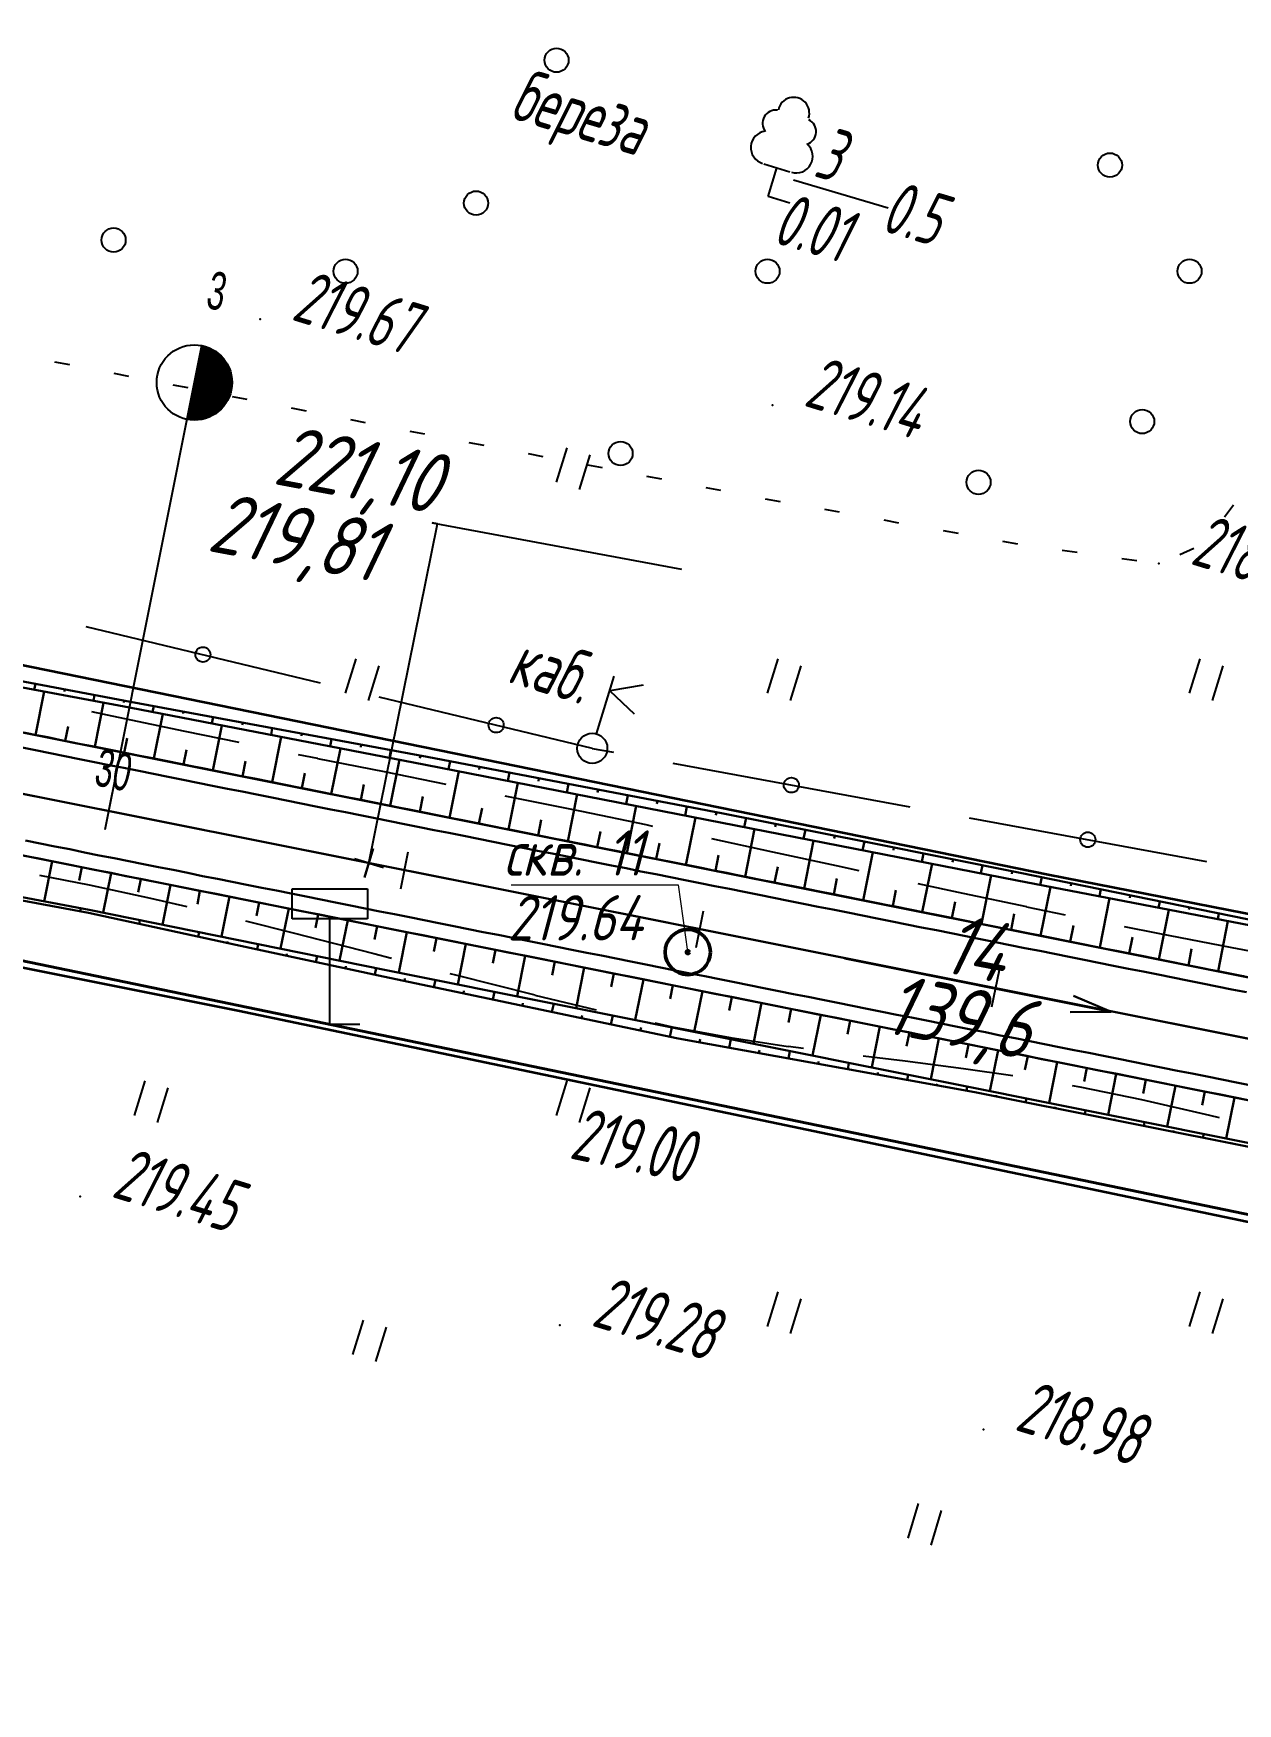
# Model space of a CAD drawing. Header units: millimetres. Extents: x -1799 to 6962, y -1020 to 4121.
# Drawn here: x 1037.6 to 1117.5, y 2955.6 to 3066.4 of the extents above; entities that cross this region are included whole.
import ezdxf
from ezdxf import colors
from ezdxf.entities.mleader import LeaderData, LeaderLine
from ezdxf.math import Vec2, Vec3

# ---------------------------------------------------------------- set-up
doc = ezdxf.new("R2010")
doc.units = ezdxf.units.MM
doc.linetypes.add('CONTI', pattern=[0])
doc.linetypes.add('DASHED', pattern=[0.75, 0.5, -0.25])
for name, color, linetype, lineweight in [('10', 1, 'Continuous', 35), ('геология', 7, 'Continuous', 20), ('КОПИЯ_ОСЬ_13_ОТКОСЫ', 7, 'Continuous', 30), ('КОПИЯ_ОСЬ_ГРАНИЦЫ_ПОЛОС', 7, 'Continuous', 30), ('ОСЬ_ВЕРХ_ПОКРЫТИЯ_ГРАНИЦЫ_ПОЛОС', 7, 'Continuous', 30), ('ОСЬ_ВЕРХ_ПОКРЫТИЯ_ОСЬ', 1, 'Continuous', 30), ('Отметки', 5, 'Continuous', 30), ('Уклоны ПЧ', 5, 'Continuous', 30)]:
    doc.layers.add(name, color=color, linetype=linetype, lineweight=lineweight)
for name, color, linetype in [('_Ростелеком', 6, 'Continuous'), ('NAD_MDEFAULT', 7, 'CONTI'), ('PI_OTDEFAULT', 172, 'CONTI'), ('PI_TTDEFAULT', 5, 'CONTI'), ('PLN_O', 7, 'CONTI'), ('SIT_LDEFAULT', 7, 'CONTI'), ('USLZNDEFAULT', 7, 'CONTI'), ('ZAPSKDEFAULT', 7, 'CONTI'), ('КОПИЯ_ОСЬ_ТАНГЕНСЫ', 1, 'Continuous'), ('ОСЬ_ВЕРХ_ПОКРЫТИЯ_КИЛОМЕТЫ', 1, 'Continuous'), ('ОСЬ_ВЕРХ_ПОКРЫТИЯ_ПИКЕТЫ', 1, 'Continuous'), ('ОСЬ_ВЕРХ_ПОКРЫТИЯ_ТАНГЕНСЫ', 1, 'Continuous'), ('разметка', 7, 'Continuous')]:
    doc.layers.add(name, color=color, linetype=linetype)
doc.styles.add('eskd', font='spds.shx', dxfattribs={"width": 1.2, "oblique": 15})
doc.styles.get("Standard").update_dxf_attribs({"font": 'arial.ttf'})
doc.styles.add('STYLE1', font='romand.shx', dxfattribs={"width": 0.9})
doc.styles.add('ГОСТ', font='', dxfattribs={"oblique": 15, "height": 4})
doc.styles.get('ГОСТ').set_extended_font_data('GOST type A')
doc.linetypes.add('кабель_связи_проект.', pattern='A,10,-1,["/",STYLE1,S=3,R=0,X=0,Y=-1.5],-4.1', length=15.1)

# ---------------------------------------------------------------- blocks, each defined once
blk = doc.blocks.new('BL_2011')
at = {"color": 0}
for p, q in [((0, 0), (0, 2.4)), ((1.6, 0), (1.6, 2.4))]:
    blk.add_line(p, q, dxfattribs=at)
blk = doc.blocks.new('BL_2002')
at = {"color": 0}
blk.add_circle((0, 0), 0.8, dxfattribs=at)
blk = doc.blocks.new('BL_4017')
at = {"color": 0}
for p, q in [((0, 1), (0, 5)), ((2, 5), (0, 4)), ((0, 4), (2, 3))]:
    blk.add_line(p, q, dxfattribs=at)
blk.add_circle((0, 0), 1, dxfattribs=at)
blk = doc.blocks.new('BL_104')
at = {"color": 0}
for p, q in [((-0.9, 2), (0.9, 2)), ((0, 0), (0, 2)), ((1.5, 0), (0, 0))]:
    blk.add_line(p, q, dxfattribs=at)
for centre, radius, start, end in [((0, 5.8), 1.04, 358, 185), ((-0.94, 4.8), 0.88, 100, 235), ((0.94, 4.8), 0.88, 305, 80), ((-1, 3.1), 1.1, 115, 270), ((1, 3.1), 1.1, 270, 65)]:
    blk.add_arc(centre, radius, start, end, dxfattribs=at)
blk = doc.blocks.new('BL_13')
at = {"color": 0}
for p, q in [((-2.5, 7), (-2.5, 9)), ((-2.5, 9), (2.5, 9)), ((2.5, 9), (2.5, 7)), ((0, 7), (-2.5, 7)), ((0, 0), (0, 7)), ((2.5, 7), (0, 7)), ((2, 0), (0, 0))]:
    blk.add_line(p, q, dxfattribs=at)
blk = doc.blocks.new('_None')
blk = doc.blocks.new('Крест')
at = {"layer": 'Отметки'}
for points in [[(-1, 0), (1, 0)], [(0, 1), (0, -1)]]:
    blk.add_lwpolyline(points, dxfattribs=at)
blk = doc.blocks.new('Стрелка')
at = {"layer": 'Уклоны ПЧ', "ltscale": 2}
for points in [[(-0.02, -0.05), (-0.02, 17.97)], [(-0.02, -0.05), (-0.58, 2.62)], [(-0.02, -0.05), (0.53, 2.62)]]:
    blk.add_lwpolyline(points, dxfattribs=at)

msp = doc.modelspace()

# ---------------------------------------------------------------- linework, layer by layer
at = {"layer": '10'}
for points in [[(1030.23, 3025.88), (1104.98, 3010.61), (1151.7, 3001.47), (1215.76, 2988.7), (1216.37, 2994.4), (1243.42, 2984.29), (1269.34, 2968.88), (1297.02, 2945.02), (1332.74, 2904.56), (1362.14, 2858.92), (1384.1, 2811.27), (1401.18, 2767.78), (1401.18, 2767.78), (1485.93, 2642.5), (1601.06, 2507.03), (1669.74, 2453.01), (1726.42, 2400.56)], [(1360.6, 2810.7), (1341.33, 2850.18), (1337.92, 2857.18), (1309.93, 2895.43), (1280.36, 2925.22), (1226.82, 2955.99), (1187.5, 2973.1), (1113.17, 2988.61), (1051.21, 3001.58), (974.51, 3016.91)]]:
    msp.add_lwpolyline(points, dxfattribs=at)
at = {"layer": '_Ростелеком', "linetype": 'кабель_связи_проект.', "lineweight": 40, "ltscale": 0.25}
msp.add_lwpolyline([(1005.3, 3011.43), (1187.78, 2973.66), (1227.2, 2956.47), (1280.34, 2925.23), (1309.93, 2895.43), (1337.92, 2857.18), (1337.92, 2857.18), (1347.9, 2838.04), (1361.04, 2811.13), (1379.45, 2756.33), (1407.41, 2717.75), (1433.87, 2680.79), (1452.86, 2652.71), (1464.81, 2636.33), (1503.78, 2587.6), (1547.89, 2537.16), (1577, 2504.26), (1600.14, 2479), (1627.71, 2455.79), (1657.2, 2434.72), (1696.71, 2398.48), (1727.09, 2370.96)], dxfattribs=at)
at = {"layer": 'NAD_MDEFAULT', "color": 0}
msp.add_line((1088.07, 3056.71), (1094.36, 3054.85), dxfattribs=at)
at = {"layer": 'PI_TTDEFAULT', "color": 5}
for p in [(1052.69, 3047.46, 219.67), (1086.68, 3041.75, 219.14), (1112.32, 3031.25, 218.66), (1040.74, 2989.26, 219.45), (1072.58, 2980.73, 219.28), (1100.68, 2973.81, 218.98)]:
    msp.add_point(p, dxfattribs=at)
at = {"layer": 'PLN_O'}
for p, q in [((1041.11, 3027.08), (1056.67, 3023.34)), ((1060.56, 3022.4), (1074.72, 3019)), ((1074.72, 3018.99), (1076.13, 3018.73)), ((1080.06, 3018), (1095.8, 3015.1)), ((1099.73, 3014.38), (1115.47, 3011.48))]:
    msp.add_line(p, q, dxfattribs=at)
for centre in [(1048.89, 3025.21), (1068.34, 3020.53), (1087.93, 3016.55), (1107.6, 3012.93)]:
    msp.add_circle(centre, 0.5, dxfattribs=at)
at = {"layer": 'SIT_LDEFAULT', "color": 7}
for p, q in [((1039.05, 3044.64), (1040.03, 3044.45)), ((1042.98, 3043.88), (1043.96, 3043.69)), ((1046.9, 3043.11), (1047.88, 3042.92)), ((1050.83, 3042.34), (1051.81, 3042.15)), ((1054.75, 3041.57), (1055.73, 3041.38)), ((1058.68, 3040.8), (1059.66, 3040.61)), ((1062.61, 3040.04), (1063.59, 3039.85)), ((1066.54, 3039.29), (1067.52, 3039.1)), ((1070.47, 3038.54), (1071.45, 3038.35)), ((1074.4, 3037.8), (1075.38, 3037.61)), ((1078.33, 3037.05), (1079.31, 3036.86)), ((1082.26, 3036.3), (1083.24, 3036.11)), ((1086.2, 3035.55), (1087.18, 3035.37)), ((1090.13, 3034.85), (1091.11, 3034.67)), ((1116.67, 3034.34), (1117.26, 3035.15)), ((1094.07, 3034.14), (1095.05, 3033.96)), ((1098.01, 3033.44), (1098.99, 3033.26)), ((1101.95, 3032.74), (1102.93, 3032.56)), ((1105.9, 3032.14), (1106.89, 3032)), ((1109.86, 3031.59), (1110.85, 3031.45)), ((1113.71, 3031.86), (1114.63, 3032.26)), ((1043.29, 3021.04), (1041.51, 3021.41)), ((1047.72, 3020.11), (1043.29, 3021.04)), ((1051.29, 3019.38), (1047.72, 3020.11)), ((1056.51, 3018.31), (1055.22, 3018.57)), ((1060.93, 3017.43), (1056.51, 3018.3)), ((1065.03, 3016.6), (1060.93, 3017.43)), ((1069.71, 3015.66), (1068.95, 3015.81)), ((1074.03, 3014.79), (1069.71, 3015.66)), ((1078.29, 3013.91), (1074.03, 3014.79)), ((1078.75, 3013.81), (1078.29, 3013.91)), ((1086.71, 3012.11), (1082.66, 3012.98)), ((1090.92, 3011.19), (1086.71, 3012.11)), ((1038.05, 3010.58), (1041.34, 3009.93)), ((1092.43, 3010.86), (1090.92, 3011.19)), ((1041.34, 3009.94), (1045.42, 3009.06)), ((1099.34, 3009.36), (1096.34, 3010.01)), ((1103.55, 3008.47), (1099.34, 3009.36)), ((1045.42, 3009.06), (1047.82, 3008.49)), ((1106.12, 3007.93), (1103.55, 3008.46)), ((1051.71, 3007.54), (1054.88, 3006.75)), ((1112.26, 3006.71), (1110.04, 3007.15)), ((1054.88, 3006.75), (1060.22, 3005.37)), ((1117.18, 3005.76), (1112.26, 3006.71)), ((1060.22, 3005.38), (1061.4, 3005.07)), ((1119.87, 3005.25), (1117.18, 3005.76)), ((1065.27, 3004.06), (1065.65, 3003.96)), ((1065.65, 3003.96), (1070.92, 3002.63)), ((1070.92, 3002.62), (1074.97, 3001.64)), ((1078.88, 3000.77), (1080.02, 3000.52)), ((1080.02, 3000.51), (1083.86, 2999.81)), ((1083.86, 2999.8), (1087.72, 2999.22)), ((1087.72, 2999.23), (1088.73, 2999.1)), ((1092.7, 2998.59), (1095.48, 2998.25)), ((1095.48, 2998.25), (1099.36, 2997.76)), ((1099.36, 2997.75), (1102.62, 2997.28)), ((1106.56, 2996.63), (1107.07, 2996.54)), ((1107.07, 2996.54), (1111.16, 2995.7)), ((1111.16, 2995.69), (1115.68, 2994.66)), ((1115.68, 2994.65), (1116.32, 2994.5))]:
    msp.add_line(p, q, dxfattribs=at)
at = {"layer": 'геология', "color": 1, "linetype": 'Continuous'}
for p, q in [((1069.33, 3009.93), (1080.42, 3009.93)), ((1080.42, 3009.93), (1081.04, 3005.52))]:
    msp.add_line(p, q, dxfattribs=at)
at = {"layer": 'геология', "color": 1, "linetype": 'Continuous', "lineweight": 50}
for radius in [1.5, 0.103]:
    msp.add_circle((1081.06, 3005.47), radius, dxfattribs=at)
at = {"layer": 'КОПИЯ_ОСЬ_13_ОТКОСЫ'}
for points in [[(534.19, 3120.48), (1129.35, 3001.58), (1134.03, 3000.64), (1137.77, 2999.87), (1146.19, 2998.12), (1152.73, 2996.7), (1158.34, 2995.44), (1163.94, 2994.14), (1169.53, 2992.78), (1172.79, 2991.95), (1176.04, 2991.11)], [(522.32, 3114.7), (1120.31, 2995.23), (1129.63, 2993.29), (1134.28, 2992.31), (1137.99, 2991.52), (1146.33, 2989.69), (1151.88, 2988.44), (1157.41, 2987.14), (1162.93, 2985.8), (1168.42, 2984.41), (1171.61, 2983.57), (1174.8, 2982.71)], [(1024.35, 3025.36), (1044.01, 3021.69), (1063.65, 3017.9), (1102.91, 3010.23), (1122.55, 3006.43), (1130.98, 3004.83), (1135.67, 3003.93), (1139.43, 3003.2), (1139.9, 3003.12), (1140.37, 3003.03), (1140.84, 3002.94), (1141.31, 3002.84), (1141.78, 3002.75), (1142.25, 3002.64), (1150.67, 3000.75), (1156.29, 2999.44), (1161.91, 2998.09), (1167.51, 2996.66), (1173.11, 2995.17), (1176.38, 2994.28)], [(1024.35, 3025.36), (1044.01, 3021.69), (1063.65, 3017.9), (1102.91, 3010.23), (1122.55, 3006.43), (1130.98, 3004.83), (1135.67, 3003.93), (1139.43, 3003.2), (1139.9, 3003.12), (1140.37, 3003.03), (1140.84, 3002.94), (1141.31, 3002.84), (1141.78, 3002.75), (1142.25, 3002.64), (1150.67, 3000.75), (1156.29, 2999.44), (1161.91, 2998.09), (1167.51, 2996.66), (1173.11, 2995.17), (1176.38, 2994.28)], [(1024.44, 3025.78), (1044.09, 3022.08), (1063.76, 3018.42), (1083.4, 3014.67), (1093.21, 3012.72), (1103.01, 3010.75), (1122.61, 3006.76), (1131.96, 3004.87), (1142.27, 3002.75), (1150.7, 3000.86), (1156.32, 2999.56), (1161.94, 2998.21), (1167.56, 2996.85), (1173.18, 2995.42), (1176.45, 2994.56)], [(1037.77, 3023.27), (1037.69, 3022.87)], [(1037.79, 3019.87), (1038.36, 3022.75)], [(1039.73, 3022.9), (1039.71, 3022.77)], [(1041.7, 3022.53), (1041.62, 3022.14)], [(1041.71, 3019.09), (1042.29, 3022.01)], [(1043.66, 3022.16), (1043.64, 3022.03)], [(1045.63, 3021.8), (1045.55, 3021.39)], [(1039.75, 3019.48), (1039.94, 3020.44)], [(1045.63, 3018.31), (1046.22, 3021.27)], [(1047.59, 3021.43), (1047.57, 3021.3)], [(1049.56, 3021.07), (1049.48, 3020.64)], [(1049.55, 3017.52), (1050.15, 3020.51)], [(1051.53, 3020.7), (1051.5, 3020.56)], [(1043.67, 3018.7), (1043.86, 3019.67)], [(1053.49, 3020.33), (1053.41, 3019.88)], [(1053.48, 3016.74), (1054.08, 3019.75)], [(1055.46, 3019.97), (1055.43, 3019.82)], [(1057.42, 3019.6), (1057.34, 3019.12)], [(1047.59, 3017.91), (1047.79, 3018.9)], [(1057.4, 3015.96), (1058.01, 3018.99)], [(1059.39, 3019.23), (1059.36, 3019.07)], [(1061.36, 3018.87), (1061.26, 3018.37)], [(1061.32, 3015.17), (1061.93, 3018.24)], [(1063.32, 3018.5), (1063.29, 3018.33)], [(1051.51, 3017.13), (1051.71, 3018.13)], [(1055.44, 3016.35), (1055.64, 3017.35)], [(1065.29, 3018.13), (1065.19, 3017.6)], [(1065.24, 3014.39), (1065.86, 3017.47)], [(1067.25, 3017.75), (1067.22, 3017.58)], [(1069.22, 3017.38), (1069.11, 3016.84)], [(1059.36, 3015.56), (1059.56, 3016.58)], [(1069.17, 3013.6), (1069.79, 3016.71)], [(1071.18, 3017), (1071.15, 3016.82)], [(1073.15, 3016.63), (1073.04, 3016.07)], [(1075.11, 3016.25), (1075.07, 3016.07)], [(1063.28, 3014.78), (1063.49, 3015.8)], [(1067.2, 3014), (1067.41, 3015.03)], [(1073.09, 3012.82), (1073.71, 3015.94)], [(1077.07, 3015.87), (1076.97, 3015.3)], [(1077.01, 3012.04), (1077.64, 3015.17)], [(1079.04, 3015.5), (1079, 3015.31)], [(1081, 3015.12), (1080.89, 3014.54)], [(1071.13, 3013.21), (1071.33, 3014.25)], [(1080.93, 3011.25), (1081.56, 3014.4)], [(1082.97, 3014.75), (1082.93, 3014.55)], [(1084.93, 3014.37), (1084.81, 3013.77)], [(1086.89, 3013.98), (1086.85, 3013.78)], [(1075.05, 3012.43), (1075.26, 3013.47)], [(1078.97, 3011.65), (1079.18, 3012.69)], [(1084.86, 3010.47), (1085.49, 3013.64)], [(1088.86, 3013.59), (1088.74, 3013)], [(1088.78, 3009.69), (1089.41, 3012.87)], [(1090.82, 3013.2), (1090.78, 3013)], [(1092.78, 3012.81), (1092.66, 3012.24)], [(1021.63, 3011.73), (1041.29, 3008.07), (1051.07, 3005.95), (1060.85, 3003.86), (1080.42, 2999.73), (1100.1, 2996.17), (1119.62, 2992.28), (1128.09, 2990.46), (1132.73, 2989.46), (1136.43, 2988.65), (1139.21, 2988.04), (1147.53, 2986.25), (1153.06, 2985.02), (1154.89, 2984.6), (1159.02, 2983.64), (1163.14, 2982.66), (1168.61, 2981.31), (1171.79, 2980.49), (1174.96, 2979.65)], [(1021.68, 3011.99), (1041.34, 3008.28), (1060.94, 3004.3), (1119.77, 2992.52), (1128.15, 2990.77), (1132.79, 2989.79), (1136.5, 2989), (1144.83, 2987.18), (1151.28, 2985.72), (1155.41, 2984.76), (1159.53, 2983.77), (1165.01, 2982.42), (1170.47, 2981.02), (1173.64, 2980.17), (1176.8, 2979.3)], [(1082.89, 3010.86), (1083.1, 3011.91)], [(1092.7, 3008.9), (1093.34, 3012.1)], [(1094.74, 3012.42), (1094.7, 3012.23)], [(1096.7, 3012.02), (1096.59, 3011.47)], [(1098.66, 3011.63), (1098.62, 3011.44)], [(1038.89, 3011.5), (1038.35, 3008.84)], [(1040.85, 3011.11), (1040.67, 3010.22)], [(1042.81, 3010.71), (1042.28, 3008.09)], [(1086.82, 3010.08), (1087.03, 3011.13)], [(1096.62, 3008.12), (1097.27, 3011.34)], [(1100.62, 3011.23), (1100.51, 3010.7)], [(1100.55, 3007.34), (1101.19, 3010.57)], [(1102.58, 3010.83), (1102.55, 3010.66)], [(1044.77, 3010.32), (1044.59, 3009.45)], [(1046.73, 3009.93), (1046.2, 3007.29)], [(1048.69, 3009.54), (1048.52, 3008.66)], [(1090.74, 3009.3), (1090.95, 3010.36)], [(1094.66, 3008.51), (1094.87, 3009.58)], [(1104.54, 3010.44), (1104.44, 3009.94)], [(1104.47, 3006.55), (1105.12, 3009.81)], [(1106.5, 3010.04), (1106.47, 3009.87)], [(1108.46, 3009.64), (1108.37, 3009.18)], [(1038.78, 3008.53), (1038.79, 3008.61)], [(1040.75, 3008.17), (1040.79, 3008.38)], [(1050.65, 3009.15), (1050.12, 3006.5)], [(1052.61, 3008.76), (1052.44, 3007.87)], [(1054.58, 3008.36), (1054.04, 3005.7)], [(1098.58, 3007.73), (1098.8, 3008.8)], [(1108.39, 3005.77), (1109.04, 3009.04)], [(1110.42, 3009.24), (1110.39, 3009.08)], [(1112.38, 3008.84), (1112.29, 3008.41)], [(1112.31, 3004.99), (1112.97, 3008.28)], [(1114.34, 3008.44), (1114.31, 3008.3)], [(1042.7, 3007.76), (1042.72, 3007.83)], [(1044.66, 3007.33), (1044.71, 3007.59)], [(1056.54, 3007.97), (1056.36, 3007.08)], [(1058.5, 3007.58), (1057.96, 3004.91)], [(1060.46, 3007.19), (1060.28, 3006.3)], [(1102.51, 3006.94), (1102.72, 3008.02)], [(1106.43, 3006.16), (1106.65, 3007.24)], [(1116.3, 3008.04), (1116.22, 3007.65)], [(1116.24, 3004.2), (1116.9, 3007.52)], [(1046.61, 3006.91), (1046.63, 3007)], [(1048.57, 3006.49), (1048.64, 3006.8)], [(1050.52, 3006.06), (1050.55, 3006.17)], [(1062.42, 3006.8), (1061.88, 3004.11)], [(1064.38, 3006.4), (1064.2, 3005.51)], [(1110.35, 3005.38), (1110.57, 3006.47)], [(1052.48, 3005.65), (1052.55, 3006)], [(1054.43, 3005.23), (1054.46, 3005.35)], [(1056.39, 3004.81), (1056.47, 3005.21)], [(1066.34, 3006.01), (1065.81, 3003.33)], [(1068.3, 3005.62), (1068.13, 3004.73)], [(1070.27, 3005.23), (1069.73, 3002.54)], [(1114.27, 3004.59), (1114.49, 3005.69)], [(1058.35, 3004.39), (1058.37, 3004.53)], [(1060.3, 3003.98), (1060.39, 3004.41)], [(1072.23, 3004.84), (1072.05, 3003.94)], [(1074.19, 3004.45), (1073.65, 3001.76)], [(1076.15, 3004.05), (1075.97, 3003.16)], [(1062.26, 3003.57), (1062.29, 3003.71)], [(1064.22, 3003.15), (1064.32, 3003.63)], [(1066.17, 3002.74), (1066.21, 3002.9)], [(1068.13, 3002.33), (1068.24, 3002.84)], [(1078.11, 3003.66), (1077.57, 3000.97)], [(1080.07, 3003.27), (1079.89, 3002.37)], [(1082.03, 3002.88), (1081.49, 3000.18)], [(1070.09, 3001.91), (1070.12, 3002.08)], [(1072.04, 3001.5), (1072.16, 3002.05)], [(1083.99, 3002.49), (1083.81, 3001.59)], [(1085.96, 3002.1), (1085.42, 2999.4)], [(1087.92, 3001.7), (1087.74, 3000.8)], [(1074, 3001.09), (1074.04, 3001.27)], [(1075.96, 3000.67), (1076.08, 3001.27)], [(1089.88, 3001.31), (1089.34, 2998.61)], [(1091.84, 3000.92), (1091.66, 3000.02)], [(1093.8, 3000.53), (1093.26, 2997.83)], [(1077.91, 3000.26), (1077.96, 3000.46)], [(1079.87, 2999.85), (1080.01, 3000.48)], [(1081.84, 2999.47), (1081.87, 2999.69)], [(1083.8, 2999.12), (1083.91, 2999.7)], [(1095.76, 3000.14), (1095.58, 2999.24)], [(1097.72, 2999.74), (1097.18, 2997.04)], [(1085.77, 2998.76), (1085.81, 2998.96)], [(1087.74, 2998.41), (1087.83, 2998.91)], [(1099.68, 2999.35), (1099.5, 2998.45)], [(1101.65, 2998.96), (1101.1, 2996.25)], [(1103.61, 2998.57), (1103.43, 2997.67)], [(1089.71, 2998.05), (1089.74, 2998.22)], [(1091.68, 2997.69), (1091.75, 2998.13)], [(1093.64, 2997.34), (1093.67, 2997.48)], [(1095.61, 2996.98), (1095.68, 2997.34)], [(1105.57, 2998.18), (1105.03, 2995.47)], [(1107.53, 2997.79), (1107.35, 2996.88)], [(1109.49, 2997.39), (1108.95, 2994.68)], [(1097.58, 2996.62), (1097.6, 2996.74)], [(1099.55, 2996.27), (1099.6, 2996.56)], [(1111.45, 2997), (1111.27, 2996.1)], [(1113.41, 2996.61), (1112.87, 2993.9)], [(1115.37, 2996.22), (1115.19, 2995.31)], [(1101.51, 2995.89), (1101.53, 2995.98)], [(1103.47, 2995.5), (1103.53, 2995.77)], [(1105.43, 2995.11), (1105.45, 2995.2)], [(1107.4, 2994.71), (1107.45, 2994.98)], [(1117.34, 2995.83), (1116.79, 2993.11)], [(1109.36, 2994.32), (1109.38, 2994.41)], [(1111.32, 2993.93), (1111.37, 2994.2)], [(1113.28, 2993.54), (1113.3, 2993.63)], [(1115.24, 2993.15), (1115.29, 2993.41)], [(1117.2, 2992.76), (1117.22, 2992.85)]]:
    msp.add_lwpolyline(points, dxfattribs=at)
at = {"layer": 'КОПИЯ_ОСЬ_ГРАНИЦЫ_ПОЛОС'}
for points in [[(1036.98, 3020.04), (1037.96, 3019.84), (1038.94, 3019.65), (1039.92, 3019.45), (1040.9, 3019.25), (1041.88, 3019.06), (1042.86, 3018.86), (1043.84, 3018.67), (1044.82, 3018.47), (1045.8, 3018.27), (1046.78, 3018.08), (1047.76, 3017.88), (1048.74, 3017.69), (1049.72, 3017.49), (1050.7, 3017.3), (1051.68, 3017.1), (1052.66, 3016.9), (1053.64, 3016.71), (1054.62, 3016.51), (1055.6, 3016.32), (1056.58, 3016.12), (1057.56, 3015.93), (1058.54, 3015.73), (1059.52, 3015.53), (1060.51, 3015.34), (1061.49, 3015.14), (1062.47, 3014.95), (1063.45, 3014.75), (1064.43, 3014.55), (1065.41, 3014.36), (1066.39, 3014.16), (1067.37, 3013.97), (1068.35, 3013.77), (1069.33, 3013.58), (1070.31, 3013.38), (1071.29, 3013.18), (1072.27, 3012.99), (1073.25, 3012.79), (1074.23, 3012.6), (1075.21, 3012.4), (1076.19, 3012.21), (1077.17, 3012.01), (1078.15, 3011.81), (1079.13, 3011.62), (1080.11, 3011.42), (1081.09, 3011.23), (1082.07, 3011.03), (1083.05, 3010.83), (1084.03, 3010.64), (1085.01, 3010.44), (1085.99, 3010.25), (1086.97, 3010.05), (1087.95, 3009.86), (1088.93, 3009.66), (1089.91, 3009.46), (1090.89, 3009.27), (1091.87, 3009.07), (1092.85, 3008.88), (1093.83, 3008.68), (1094.81, 3008.49), (1095.79, 3008.29), (1096.77, 3008.09), (1097.75, 3007.9), (1098.73, 3007.7), (1099.71, 3007.51), (1100.69, 3007.31), (1101.67, 3007.11), (1102.65, 3006.92), (1103.63, 3006.72), (1104.61, 3006.53), (1105.59, 3006.33), (1106.57, 3006.14), (1107.55, 3005.94), (1108.53, 3005.74), (1109.51, 3005.55), (1110.49, 3005.35), (1111.47, 3005.16), (1112.45, 3004.96), (1113.43, 3004.77), (1114.41, 3004.57), (1115.39, 3004.37), (1116.37, 3004.18), (1117.35, 3003.98), (1118.33, 3003.79)], [(1036.91, 3011.89), (1037.89, 3011.7), (1038.87, 3011.5), (1039.85, 3011.31), (1040.83, 3011.11), (1041.81, 3010.91), (1042.79, 3010.72), (1043.77, 3010.52), (1044.75, 3010.33), (1045.73, 3010.13), (1046.71, 3009.93), (1047.69, 3009.74), (1048.67, 3009.54), (1049.65, 3009.35), (1050.63, 3009.15), (1051.61, 3008.96), (1052.59, 3008.76), (1053.57, 3008.56), (1054.55, 3008.37), (1055.53, 3008.17), (1056.51, 3007.98), (1057.49, 3007.78), (1058.47, 3007.59), (1059.45, 3007.39), (1060.43, 3007.19), (1061.41, 3007), (1062.39, 3006.8), (1063.37, 3006.61), (1064.35, 3006.41), (1065.33, 3006.22), (1066.31, 3006.02), (1067.29, 3005.82), (1068.27, 3005.63), (1069.25, 3005.43), (1070.23, 3005.24), (1071.21, 3005.04), (1072.19, 3004.85), (1073.17, 3004.65), (1074.15, 3004.45), (1075.13, 3004.26), (1076.11, 3004.06), (1077.09, 3003.87), (1078.07, 3003.67), (1079.05, 3003.47), (1080.03, 3003.28), (1081.01, 3003.08), (1081.99, 3002.89), (1082.97, 3002.69), (1083.95, 3002.5), (1084.93, 3002.3), (1085.91, 3002.1), (1086.89, 3001.91), (1087.87, 3001.71), (1088.85, 3001.52), (1089.83, 3001.32), (1090.81, 3001.13), (1091.79, 3000.93), (1092.77, 3000.73), (1093.75, 3000.54), (1094.73, 3000.34), (1095.71, 3000.15), (1096.69, 2999.95), (1097.67, 2999.76), (1098.65, 2999.56), (1099.63, 2999.36), (1100.61, 2999.17), (1101.59, 2998.97), (1102.57, 2998.78), (1103.55, 2998.58), (1104.53, 2998.38), (1105.51, 2998.19), (1106.49, 2997.99), (1107.47, 2997.8), (1108.45, 2997.6), (1109.43, 2997.41), (1110.41, 2997.21), (1111.39, 2997.01), (1112.37, 2996.82), (1113.35, 2996.62), (1114.33, 2996.43), (1115.31, 2996.23), (1116.29, 2996.04), (1117.27, 2995.84), (1118.25, 2995.64)]]:
    msp.add_lwpolyline(points, dxfattribs=at)
at = {"layer": 'КОПИЯ_ОСЬ_ТАНГЕНСЫ'}
msp.add_line((430.51, 3137.11), (1323.41, 2958.74), dxfattribs=at)
at = {"layer": 'ОСЬ_ВЕРХ_ПОКРЫТИЯ_ГРАНИЦЫ_ПОЛОС', "linetype": 'Continuous'}
for points in [[(1037.61, 3019.91), (1038.59, 3019.72), (1039.57, 3019.52), (1040.55, 3019.32), (1041.53, 3019.13), (1042.51, 3018.93), (1043.49, 3018.74), (1044.46, 3018.54), (1045.44, 3018.35), (1046.42, 3018.15), (1047.4, 3017.96), (1048.38, 3017.76), (1049.36, 3017.56), (1050.34, 3017.37), (1051.32, 3017.17), (1052.3, 3016.98), (1053.28, 3016.78), (1054.26, 3016.59), (1055.24, 3016.39), (1056.22, 3016.19), (1057.2, 3016), (1058.18, 3015.8), (1059.16, 3015.61), (1060.14, 3015.41), (1061.11, 3015.22), (1062.09, 3015.02), (1063.07, 3014.82), (1064.05, 3014.63), (1065.03, 3014.43), (1066.01, 3014.24), (1066.99, 3014.04), (1067.97, 3013.85), (1068.95, 3013.65), (1069.93, 3013.46), (1070.91, 3013.26), (1071.89, 3013.06), (1072.87, 3012.87), (1073.85, 3012.67), (1074.83, 3012.48), (1075.81, 3012.28), (1076.79, 3012.09), (1077.76, 3011.89), (1078.74, 3011.69), (1079.72, 3011.5), (1080.7, 3011.3), (1081.68, 3011.11), (1082.66, 3010.91), (1083.64, 3010.72), (1084.62, 3010.52), (1085.6, 3010.32), (1086.58, 3010.13), (1087.56, 3009.93), (1088.54, 3009.74), (1089.52, 3009.54), (1090.5, 3009.35), (1091.48, 3009.15), (1092.46, 3008.96), (1093.44, 3008.76), (1094.41, 3008.56), (1095.39, 3008.37), (1096.37, 3008.17), (1097.35, 3007.98), (1098.33, 3007.78), (1099.31, 3007.59), (1100.29, 3007.39), (1101.27, 3007.19), (1102.25, 3007), (1103.23, 3006.8), (1104.21, 3006.61), (1105.19, 3006.41), (1106.17, 3006.22), (1107.15, 3006.02), (1108.13, 3005.82), (1109.11, 3005.63), (1110.09, 3005.43), (1111.07, 3005.24), (1112.04, 3005.04), (1113.02, 3004.85), (1114, 3004.65), (1114.98, 3004.46), (1115.96, 3004.26), (1116.94, 3004.06), (1117.92, 3003.87)], [(1118.14, 3002.81), (1117.16, 3003), (1116.18, 3003.2), (1115.2, 3003.39), (1114.22, 3003.59), (1113.24, 3003.78), (1112.26, 3003.98), (1111.27, 3004.18), (1110.29, 3004.37), (1109.31, 3004.57), (1108.33, 3004.76), (1107.35, 3004.96), (1106.37, 3005.15), (1105.39, 3005.35), (1104.41, 3005.55), (1103.43, 3005.74), (1102.45, 3005.94), (1101.47, 3006.13), (1100.49, 3006.33), (1099.51, 3006.53), (1098.53, 3006.72), (1097.55, 3006.92), (1096.57, 3007.11), (1095.59, 3007.31), (1094.61, 3007.5), (1093.63, 3007.7), (1092.65, 3007.9), (1091.67, 3008.09), (1090.69, 3008.29), (1089.71, 3008.48), (1088.73, 3008.68), (1087.75, 3008.87), (1086.77, 3009.07), (1085.79, 3009.27), (1084.81, 3009.46), (1083.83, 3009.66), (1082.85, 3009.85), (1081.87, 3010.05), (1080.89, 3010.25), (1079.91, 3010.44), (1078.93, 3010.64), (1077.95, 3010.83), (1076.97, 3011.03), (1075.99, 3011.22), (1075.01, 3011.42), (1074.03, 3011.62), (1073.05, 3011.81), (1072.07, 3012.01), (1071.09, 3012.2), (1070.11, 3012.4), (1069.13, 3012.59), (1068.15, 3012.79), (1067.17, 3012.99), (1066.19, 3013.18), (1065.21, 3013.38), (1064.23, 3013.57), (1063.25, 3013.77), (1062.27, 3013.97), (1061.29, 3014.16), (1060.31, 3014.36), (1059.33, 3014.55), (1058.35, 3014.75), (1057.37, 3014.94), (1056.39, 3015.14), (1055.41, 3015.34), (1054.43, 3015.53), (1053.45, 3015.73), (1052.47, 3015.92), (1051.49, 3016.12), (1050.51, 3016.31), (1049.53, 3016.51), (1048.55, 3016.71), (1047.57, 3016.9), (1046.59, 3017.1), (1045.61, 3017.29), (1044.63, 3017.49), (1043.65, 3017.69), (1042.67, 3017.88), (1041.69, 3018.08), (1040.71, 3018.27), (1039.73, 3018.47), (1038.75, 3018.66), (1037.77, 3018.86), (1036.79, 3019.06)]]:
    msp.add_lwpolyline(points, dxfattribs=at)
at = {"layer": 'ОСЬ_ВЕРХ_ПОКРЫТИЯ_ГРАНИЦЫ_ПОЛОС', "linetype": 'Continuous', "lineweight": 30}
for points in [[(1118.45, 2996.62), (1117.47, 2996.82), (1116.49, 2997.02), (1115.51, 2997.21), (1114.53, 2997.41), (1113.55, 2997.6), (1112.57, 2997.8), (1111.59, 2997.99), (1110.61, 2998.19), (1109.63, 2998.39), (1108.65, 2998.58), (1107.67, 2998.78), (1106.69, 2998.97), (1105.71, 2999.17), (1104.73, 2999.37), (1103.75, 2999.56), (1102.77, 2999.76), (1101.79, 2999.95), (1100.81, 3000.15), (1099.83, 3000.34), (1098.85, 3000.54), (1097.87, 3000.74), (1096.89, 3000.93), (1095.91, 3001.13), (1094.93, 3001.32), (1093.95, 3001.52), (1092.97, 3001.71), (1091.99, 3001.91), (1091.01, 3002.11), (1090.03, 3002.3), (1089.05, 3002.5), (1088.07, 3002.69), (1087.09, 3002.89), (1086.11, 3003.08), (1085.13, 3003.28), (1084.15, 3003.48), (1083.17, 3003.67), (1082.19, 3003.87), (1081.21, 3004.06), (1080.23, 3004.26), (1079.25, 3004.46), (1078.27, 3004.65), (1077.29, 3004.85), (1076.31, 3005.04), (1075.33, 3005.24), (1074.35, 3005.43), (1073.37, 3005.63), (1072.39, 3005.83), (1071.41, 3006.02), (1070.43, 3006.22), (1069.45, 3006.41), (1068.47, 3006.61), (1067.49, 3006.8), (1066.51, 3007), (1065.53, 3007.2), (1064.55, 3007.39), (1063.57, 3007.59), (1062.59, 3007.78), (1061.61, 3007.98), (1060.63, 3008.17), (1059.65, 3008.37), (1058.67, 3008.57), (1057.69, 3008.76), (1056.71, 3008.96), (1055.73, 3009.15), (1054.75, 3009.35), (1053.77, 3009.55), (1052.79, 3009.74), (1051.81, 3009.94), (1050.83, 3010.13), (1049.85, 3010.33), (1048.87, 3010.52), (1047.89, 3010.72), (1046.91, 3010.92), (1045.93, 3011.11), (1044.95, 3011.31), (1043.97, 3011.5), (1042.99, 3011.7), (1042.01, 3011.89), (1041.03, 3012.09), (1040.05, 3012.29), (1039.07, 3012.48), (1038.09, 3012.68), (1037.11, 3012.87)], [(1118.25, 2995.64), (1117.27, 2995.84), (1116.29, 2996.04), (1115.31, 2996.23), (1114.33, 2996.43), (1113.35, 2996.62), (1112.37, 2996.82), (1111.39, 2997.01), (1110.41, 2997.21), (1109.43, 2997.41), (1108.45, 2997.6), (1107.47, 2997.8), (1106.49, 2997.99), (1105.51, 2998.19), (1104.53, 2998.38), (1103.55, 2998.58), (1102.57, 2998.78), (1101.59, 2998.97), (1100.61, 2999.17), (1099.63, 2999.36), (1098.65, 2999.56), (1097.67, 2999.76), (1096.69, 2999.95), (1095.71, 3000.15), (1094.73, 3000.34), (1093.75, 3000.54), (1092.77, 3000.73), (1091.79, 3000.93), (1090.81, 3001.13), (1089.83, 3001.32), (1088.85, 3001.52), (1087.87, 3001.71), (1086.89, 3001.91), (1085.91, 3002.1), (1084.93, 3002.3), (1083.95, 3002.5), (1082.97, 3002.69), (1081.99, 3002.89), (1081.01, 3003.08), (1080.03, 3003.28), (1079.05, 3003.47), (1078.07, 3003.67), (1077.09, 3003.87), (1076.11, 3004.06), (1075.13, 3004.26), (1074.15, 3004.45), (1073.17, 3004.65), (1072.19, 3004.85), (1071.21, 3005.04), (1070.23, 3005.24), (1069.25, 3005.43), (1068.27, 3005.63), (1067.29, 3005.82), (1066.31, 3006.02), (1065.33, 3006.22), (1064.35, 3006.41), (1063.37, 3006.61), (1062.39, 3006.8), (1061.41, 3007), (1060.43, 3007.19), (1059.45, 3007.39), (1058.47, 3007.59), (1057.49, 3007.78), (1056.51, 3007.98), (1055.53, 3008.17), (1054.55, 3008.37), (1053.57, 3008.56), (1052.59, 3008.76), (1051.61, 3008.96), (1050.63, 3009.15), (1049.65, 3009.35), (1048.67, 3009.54), (1047.69, 3009.74), (1046.71, 3009.93), (1045.73, 3010.13), (1044.75, 3010.33), (1043.77, 3010.52), (1042.79, 3010.72), (1041.81, 3010.91), (1040.83, 3011.11), (1039.85, 3011.31), (1038.87, 3011.5), (1037.89, 3011.7), (1036.91, 3011.89)]]:
    msp.add_lwpolyline(points, dxfattribs=at)
at = {"layer": 'ОСЬ_ВЕРХ_ПОКРЫТИЯ_КИЛОМЕТЫ'}
for p, q in [((1042.64, 3014.83), (1048.81, 3045.72)), ((1048.81, 3045.72), (1047.83, 3040.81)), ((1048.91, 3045.7), (1047.93, 3040.8)), ((1049.01, 3045.67), (1048.03, 3040.78)), ((1049.1, 3045.64), (1048.13, 3040.77)), ((1049.2, 3045.61), (1048.23, 3040.77)), ((1049.29, 3045.57), (1048.33, 3040.77)), ((1049.39, 3045.53), (1048.44, 3040.77)), ((1049.48, 3045.48), (1048.54, 3040.77)), ((1049.57, 3045.43), (1048.64, 3040.79)), ((1049.66, 3045.38), (1048.75, 3040.8)), ((1049.75, 3045.32), (1048.86, 3040.82)), ((1049.84, 3045.25), (1048.96, 3040.85)), ((1049.93, 3045.18), (1049.07, 3040.88)), ((1050.02, 3045.1), (1049.18, 3040.92)), ((1050.1, 3045.02), (1049.29, 3040.96)), ((1050.19, 3044.93), (1049.4, 3041.01)), ((1050.27, 3044.84), (1049.52, 3041.07)), ((1050.35, 3044.73), (1049.63, 3041.13)), ((1050.43, 3044.61), (1049.75, 3041.21)), ((1050.51, 3044.49), (1049.87, 3041.3)), ((1050.58, 3044.34), (1049.99, 3041.4)), ((1050.65, 3044.18), (1050.12, 3041.52)), ((1050.71, 3044), (1050.25, 3041.67)), ((1050.77, 3043.78), (1050.39, 3041.85)), ((1050.81, 3043.48), (1050.54, 3042.11)), ((1050.78, 3042.78), (1050.78, 3042.78))]:
    msp.add_line(p, q, dxfattribs=at)
msp.add_circle((1048.32, 3043.26), 2.5, dxfattribs=at)
at = {"layer": 'ОСЬ_ВЕРХ_ПОКРЫТИЯ_ОСЬ'}
msp.add_lwpolyline([(533.4, 3116.55), (1120.98, 2999.18)], dxfattribs=at)
at = {"layer": 'ОСЬ_ВЕРХ_ПОКРЫТИЯ_ПИКЕТЫ'}
for p, q in [((1042.4, 3013.6), (1042.89, 3016.05)), ((1042.4, 3013.6), (1042.89, 3016.05)), ((1062.01, 3009.68), (1062.5, 3012.13)), ((1081.62, 3005.77), (1082.11, 3008.22)), ((1101.24, 3001.85), (1101.73, 3004.3))]:
    msp.add_line(p, q, dxfattribs=at)
at = {"layer": 'ОСЬ_ВЕРХ_ПОКРЫТИЯ_ТАНГЕНСЫ'}
msp.add_line((430.51, 3137.11), (1323.41, 2958.74), dxfattribs=at)
at = {"layer": 'разметка', "linetype": 'DASHED', "lineweight": 30, "ltscale": 14}
msp.add_lwpolyline([(1120.98, 2999.18), (1022.92, 3018.77)], dxfattribs=at)

# ---------------------------------------------------------------- block references
at = {"layer": '_Ростелеком'}
msp.add_blockref('BL_13', (1057.3, 3000.67), dxfattribs=at)
at = {"layer": 'USLZNDEFAULT', "color": 7, "rotation": 342.9999999999999}
for name, p in [('BL_104', (1086.39, 3055.59)), ('BL_4017', (1074.72, 3018.99))]:
    msp.add_blockref(name, p, dxfattribs=at)
at = {"layer": 'ZAPSKDEFAULT', "color": 7, "rotation": 342.9999999999999}
for name, p in [('BL_2002', (1072.35, 3064.64)), ('BL_2002', (1109.07, 3057.68)), ('BL_2002', (1067.01, 3055.16)), ('BL_2002', (1042.96, 3052.71)), ('BL_2002', (1058.35, 3050.64)), ('BL_2002', (1086.35, 3050.64)), ('BL_2002', (1114.35, 3050.64)), ('BL_2002', (1111.21, 3040.67)), ('BL_2002', (1076.6, 3038.55)), ('BL_2011', (1072.35, 3036.64)), ('BL_2002', (1100.35, 3036.64)), ('BL_2011', (1058.35, 3022.64)), ('BL_2011', (1086.35, 3022.64)), ('BL_2011', (1114.35, 3022.64)), ('BL_2011', (1044.35, 2994.64)), ('BL_2011', (1072.35, 2994.64)), ('BL_2011', (1086.35, 2980.64)), ('BL_2011', (1114.35, 2980.64)), ('BL_2011', (1058.83, 2978.77)), ('BL_2011', (1095.67, 2966.6))]:
    msp.add_blockref(name, p, dxfattribs=at)
at = {"layer": 'Отметки', "rotation": 343.4800436254883}
msp.add_blockref('Крест', (1059.9, 3011.38), dxfattribs=at)
at = {"layer": 'Уклоны ПЧ', "rotation": 78.6479016097299}
msp.add_blockref('Стрелка', (1109.11, 3001.53), dxfattribs=at)

# ---------------------------------------------------------------- texts
at = {"layer": 'NAD_MDEFAULT', "color": 7, "style": 'eskd', "oblique": 10, "width": 0.8}
for s, rotation, p in [(' береза', 343.451, (1067.77, 3061.24)), (' 3', 343.451, (1087.94, 3057.38)), (' 0.5', 343.451, (1092.38, 3053.78)), (' 0.01', 343.451, (1085.19, 3052.99)), ('каб.', 343, (1068.99, 3023.42))]:
    msp.add_text(s, height=3.5, rotation=rotation, dxfattribs=at).set_placement(p)
at = {"layer": 'PI_OTDEFAULT', "color": 172, "style": 'eskd', "oblique": 10, "width": 0.8}
for s, rotation, p in [('219.67', 343, (1054.68, 3047.45)), ('219.14', 343, (1088.67, 3041.75)), ('218.66', 343, (1114.32, 3031.25)), ('219.00', 348, (1073.13, 2991.81)), ('219.45', 343, (1042.74, 2989.26)), ('219.28', 343, (1074.58, 2980.72)), ('218.98', 343, (1102.67, 2973.8))]:
    msp.add_text(s, height=3.5, rotation=rotation, dxfattribs=at).set_placement(p)
at = {"layer": 'геология', "color": 1, "style": 'ГОСТ', "oblique": 15}
for s, p in [('скв. 11', (1068.83, 3010.53)), ('219.64', (1069.11, 3006.24))]:
    msp.add_text(s, height=3, rotation=0.1, dxfattribs=at).set_placement(p)
at = {"layer": 'ОСЬ_ВЕРХ_ПОКРЫТИЯ_КИЛОМЕТЫ', "width": 0.6}
msp.add_text('3', height=2.5, rotation=348.703, dxfattribs=at).set_placement((1049.01, 3048.23))
at = {"layer": 'ОСЬ_ВЕРХ_ПОКРЫТИЯ_ПИКЕТЫ', "width": 0.6}
msp.add_text('30', height=2.5, rotation=348.703, dxfattribs=at).set_placement((1041.59, 3016.57))
at = {"layer": 'Отметки', "color": 0, "style": 'ГОСТ', "oblique": 15}
msp.add_text('219,81', height=4, rotation=349.4357, dxfattribs=at).set_placement((1049.09, 3032.11, 126.57))
at = {"layer": 'Уклоны ПЧ', "style": 'ГОСТ', "oblique": 15}
for s, p in [('14', (1097.81, 3004.16)), ('139,6', (1093.93, 3000.15))]:
    msp.add_text(s, height=4, rotation=349.2279, dxfattribs=at).set_placement(p)

# ---------------------------------------------------------------- leaders
at = {"layer": 'Отметки', "ltscale": 0.2}
ml = msp.add_multileader_mtext('Standard', dxfattribs=at)
ml.set_content('221,10', color=256, style='ГОСТ')
ml.set_leader_properties()
ml.set_arrow_properties(name='NONE')
ml.build(insert=Vec2(0, 0))
ml.multileader.update_dxf_attribs({"text_left_attachment_type": 6, "text_right_attachment_type": 6, "dogleg_length": 0.36, "arrow_head_size": 2})
ctx = ml.context
ctx.base_point, ctx.arrow_head_size, ctx.landing_gap_size, ctx.plane_origin, ctx.plane_x_axis, ctx.plane_y_axis = Vec3(1045.45, 3037.44), 2, 0, Vec3(1058.31, 2977.68), Vec3(0.98305, -0.183339), Vec3(0.183339, 0.98305)
ctx.left_attachment, ctx.right_attachment, ctx.text_align_type = 6, 6, 2
notes = []
notes.append((ctx, [(1, (1, 1, 0), (1064.45, 3033.89), (-0.98305, 0.183339), 0.36, [(0, [(1059.9, 3011.38)], 0, [])])]))
ctx.mtext.insert, ctx.mtext.text_direction, ctx.mtext.rotation, ctx.mtext.alignment, ctx.mtext.line_spacing_style, ctx.mtext.flow_direction = Vec3(1064.94, 3038.48), Vec3(0.98305, -0.183339), 6.098804, 3, 2, 5
for ctx, leaders in notes:
    for number, flags, end, landing, length, lines in leaders:
        leader = LeaderData()
        leader.index, (leader.has_last_leader_line, leader.has_dogleg_vector, leader.attachment_direction) = number, flags
        leader.last_leader_point, leader.dogleg_vector, leader.dogleg_length = Vec3(end), Vec3(landing), length
        for number, points, colour, breaks in lines:
            line = LeaderLine()
            line.index, line.vertices, line.color, line.breaks = number, Vec3.list(points), colors.encode_raw_color(colour), breaks
            leader.lines.append(line)
        ctx.leaders.append(leader)

doc.saveas('drawing.dxf')
